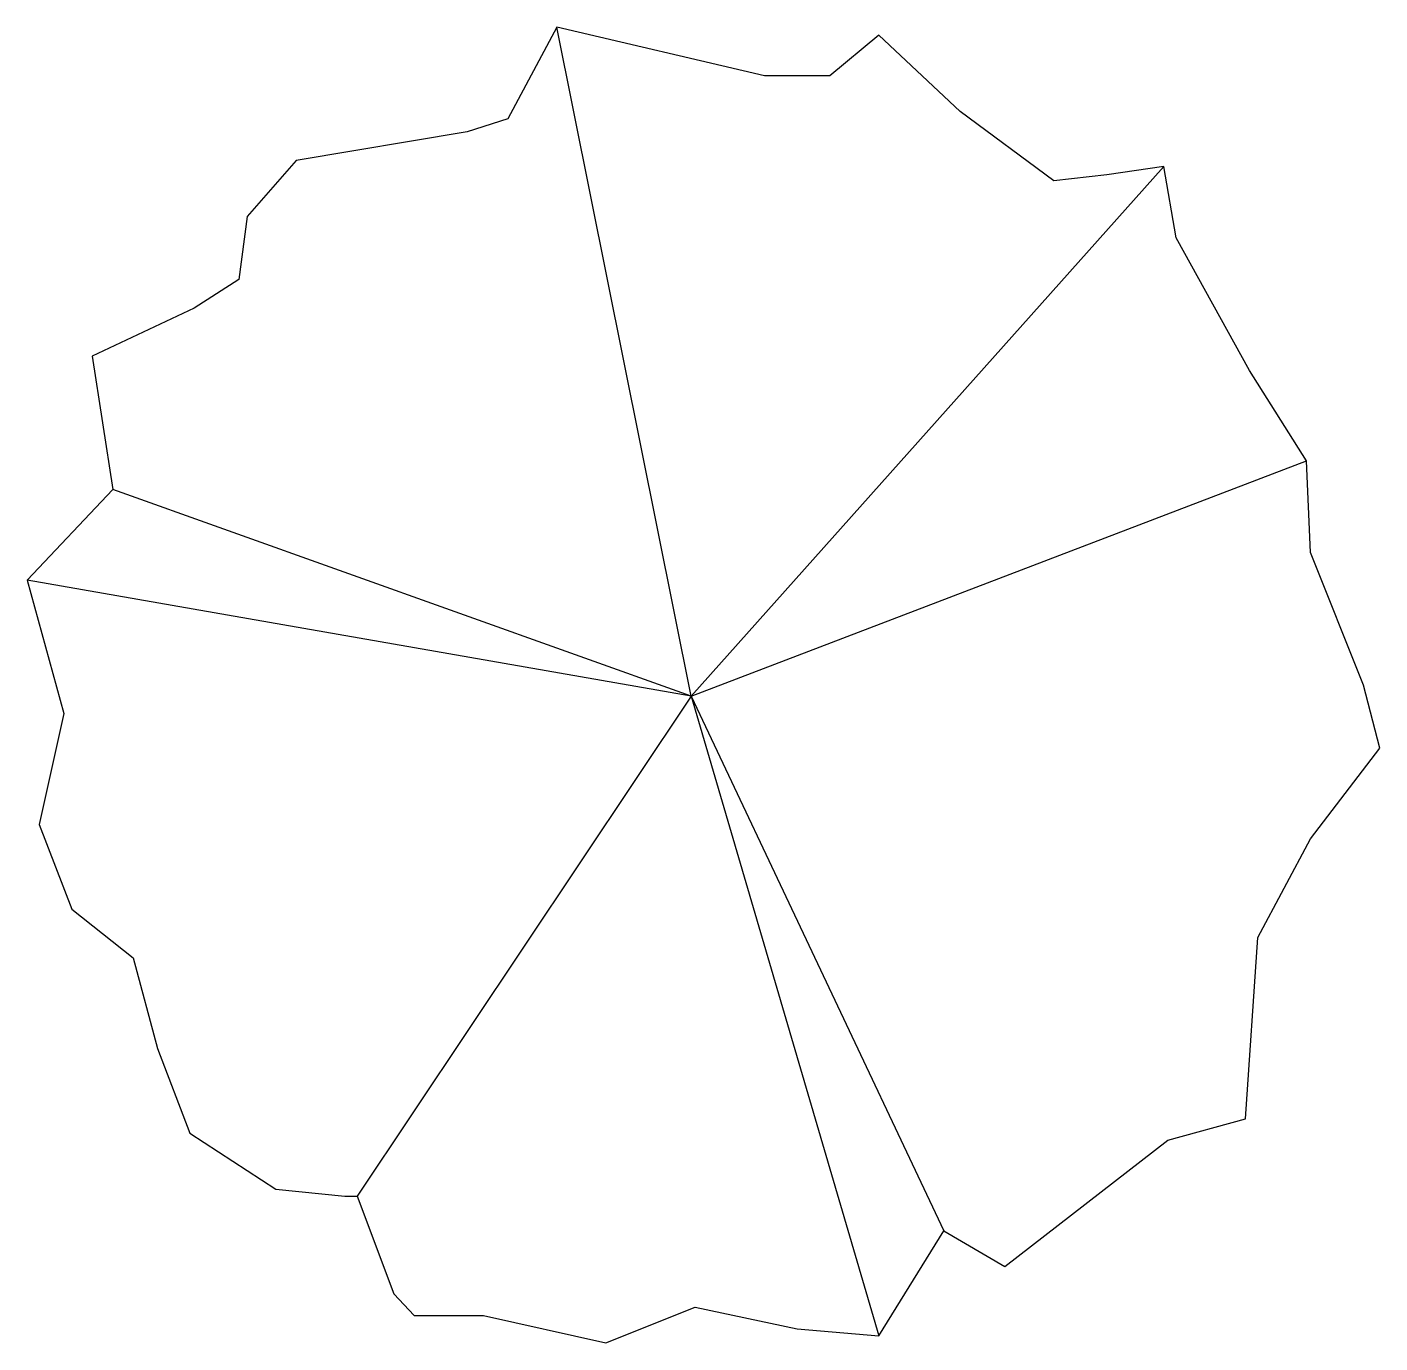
# Model space of a CAD drawing. Extents: x 321738 to 322775, y 65568 to 66578.
import ezdxf

# ---------------------------------------------------------------- set-up
doc = ezdxf.new("R2010")
doc.units = 0
doc.header["$MEASUREMENT"] = 0
doc.layers.get('0').update_dxf_attribs({"linetype": 'CONTINUOUS'})

msp = doc.modelspace()

# ---------------------------------------------------------------- linework, layer by layer
at = {"color": 7, "linetype": 'CONTINUOUS'}
for p, q in [((322144.1, 66577.7), (322106.6, 66507.4)), ((322247.2, 66064.4), (322144.1, 66577.7)), ((322303.5, 66540.2), (322144.1, 66577.7)), ((322391, 66571.5), (322353.5, 66540.2)), ((322453.5, 66512.9), (322391, 66571.5)), ((322353.5, 66540.2), (322303.5, 66540.2)), ((322106.6, 66507.4), (322075.3, 66497.3)), ((322525.3, 66459.8), (322453.5, 66512.9)), ((322075.3, 66497.3), (321944.1, 66475.4)), ((321944.1, 66475.4), (321906.6, 66432.4)), ((322247.2, 66064.4), (322609.7, 66470.7)), ((322566, 66464.4), (322525.3, 66459.8)), ((322609.7, 66470.7), (322566, 66464.4)), ((322619.1, 66416), (322609.7, 66470.7)), ((321906.6, 66432.4), (321900.3, 66384)), ((322675.3, 66314.4), (322619.1, 66416)), ((321900.3, 66384), (321866, 66362.1)), ((321866, 66362.1), (321787.8, 66325.4)), ((321787.8, 66325.4), (321803.5, 66223)), ((322719.1, 66244.9), (322675.3, 66314.4)), ((322247.2, 66064.4), (322719.1, 66244.9)), ((322722.2, 66174.6), (322719.1, 66244.9)), ((321803.5, 66223), (321737.8, 66153.5)), ((322247.2, 66064.4), (321803.5, 66223)), ((322762.8, 66073), (322722.2, 66174.6)), ((322247.2, 66064.4), (321737.8, 66153.5)), ((321737.8, 66153.5), (321766, 66051.2)), ((322775.3, 66024.6), (322762.8, 66073)), ((322247.2, 66064.4), (321991, 65680.9)), ((322247.2, 66064.4), (322391, 65573.8)), ((322247.2, 66064.4), (322441, 65654.3)), ((321766, 66051.2), (321747.2, 65966)), ((322722.2, 65955.1), (322775.3, 66024.6)), ((321747.2, 65966), (321772.2, 65901.2)), ((322681.6, 65879.3), (322722.2, 65955.1)), ((321772.2, 65901.2), (321819.1, 65863.7)), ((322672.2, 65740.2), (322681.6, 65879.3)), ((321819.1, 65863.7), (321837.8, 65794.1)), ((321837.8, 65794.1), (321862.8, 65729.3)), ((322612.8, 65723.8), (322672.2, 65740.2)), ((321862.8, 65729.3), (321928.5, 65686.3)), ((322487.8, 65626.9), (322612.8, 65723.8)), ((321928.5, 65686.3), (321981.6, 65680.9)), ((321981.6, 65680.9), (321991, 65680.9)), ((321991, 65680.9), (322019.1, 65605.9)), ((322391, 65573.8), (322441, 65654.3)), ((322441, 65654.3), (322487.8, 65626.9)), ((322019.1, 65605.9), (322034.7, 65589.4)), ((322181.6, 65568.4), (322250.3, 65595.7)), ((322250.3, 65595.7), (322328.5, 65579.3)), ((322034.7, 65589.4), (322087.8, 65589.4)), ((322087.8, 65589.4), (322181.6, 65568.4)), ((322328.5, 65579.3), (322391, 65573.8))]:
    msp.add_line(p, q, dxfattribs=at)

doc.saveas('drawing.dxf')
